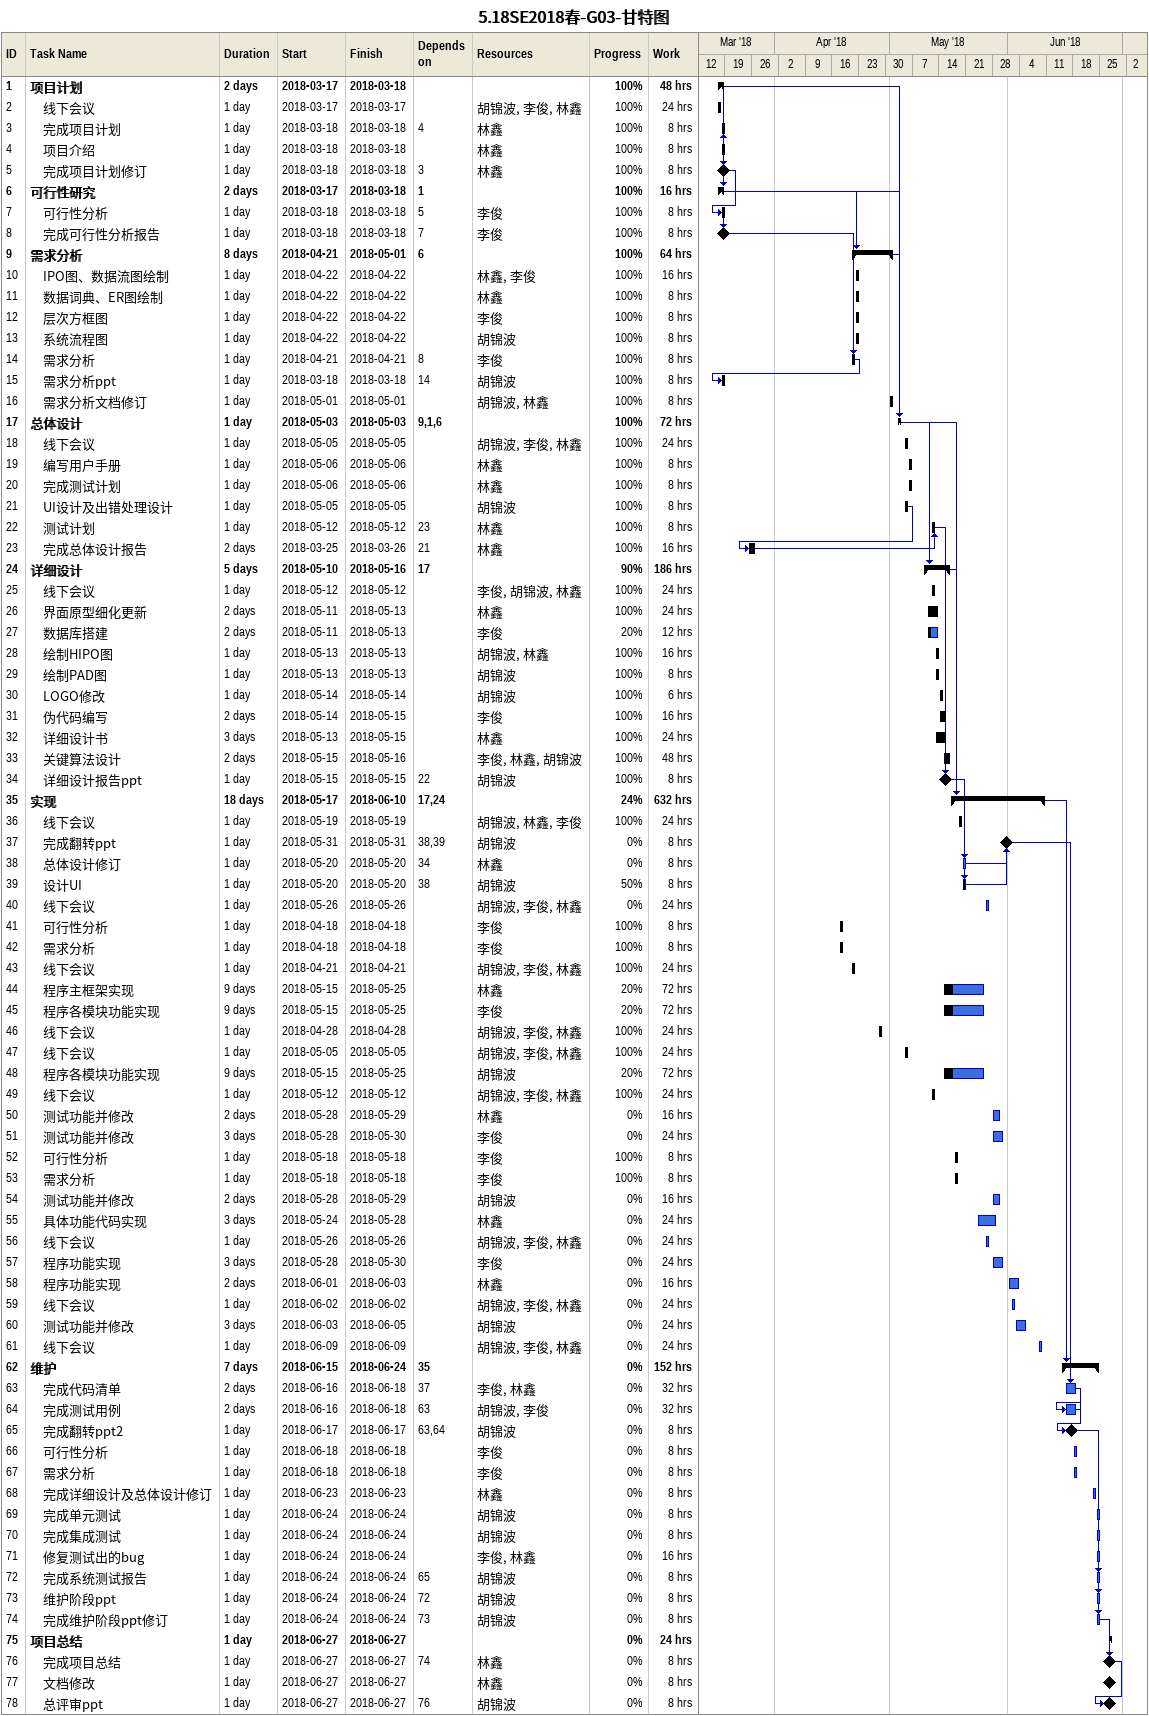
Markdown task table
5.18SE2018春-G03-甘特图

| ID | Level | Task | Duration | Start | Finish | Predecessors | Resources | % complete | Work (h) |
|---|---|---|---|---|---|---|---|---|---|
| 1 | 1 | **项目计划** | 2d | 2018-03-17 | 2018-03-18 |  |  | 100 | 48 |
| 2 | 2 | 线下会议 | 1d | 2018-03-17 | 2018-03-17 |  | 胡锦波, 李俊, 林鑫 | 100 | 24 |
| 3 | 2 | 完成项目计划 | 1d | 2018-03-18 | 2018-03-18 | 4 | 林鑫 | 100 | 8 |
| 4 | 2 | 项目介绍 | 1d | 2018-03-18 | 2018-03-18 |  | 林鑫 | 100 | 8 |
| 5 | 2 | 完成项目计划修订 | 1d | 2018-03-18 | 2018-03-18 | 3 | 林鑫 | 100 | 8 |
| 6 | 1 | **可行性研究** | 2d | 2018-03-17 | 2018-03-18 | 1 |  | 100 | 16 |
| 7 | 2 | 可行性分析 | 1d | 2018-03-18 | 2018-03-18 | 5 | 李俊 | 100 | 8 |
| 8 | 2 | 完成可行性分析报告 | 1d | 2018-03-18 | 2018-03-18 | 7 | 李俊 | 100 | 8 |
| 9 | 1 | **需求分析** | 8d | 2018-04-21 | 2018-05-01 | 6 |  | 100 | 64 |
| 10 | 2 | IPO图、数据流图绘制 | 1d | 2018-04-22 | 2018-04-22 |  | 林鑫, 李俊 | 100 | 16 |
| 11 | 2 | 数据词典、ER图绘制 | 1d | 2018-04-22 | 2018-04-22 |  | 林鑫 | 100 | 8 |
| 12 | 2 | 层次方框图 | 1d | 2018-04-22 | 2018-04-22 |  | 李俊 | 100 | 8 |
| 13 | 2 | 系统流程图 | 1d | 2018-04-22 | 2018-04-22 |  | 胡锦波 | 100 | 8 |
| 14 | 2 | 需求分析 | 1d | 2018-04-21 | 2018-04-21 | 8 | 李俊 | 100 | 8 |
| 15 | 2 | 需求分析ppt | 1d | 2018-03-18 | 2018-03-18 | 14 | 胡锦波 | 100 | 8 |
| 16 | 2 | 需求分析文档修订 | 1d | 2018-05-01 | 2018-05-01 |  | 胡锦波, 林鑫 | 100 | 8 |
| 17 | 1 | **总体设计** | 1d | 2018-05-03 | 2018-05-03 | 9, 1, 6 |  | 100 | 72 |
| 18 | 2 | 线下会议 | 1d | 2018-05-05 | 2018-05-05 |  | 胡锦波, 李俊, 林鑫 | 100 | 24 |
| 19 | 2 | 编写用户手册 | 1d | 2018-05-06 | 2018-05-06 |  | 林鑫 | 100 | 8 |
| 20 | 2 | 完成测试计划 | 1d | 2018-05-06 | 2018-05-06 |  | 林鑫 | 100 | 8 |
| 21 | 2 | UI设计及出错处理设计 | 1d | 2018-05-05 | 2018-05-05 |  | 胡锦波 | 100 | 8 |
| 22 | 2 | 测试计划 | 1d | 2018-05-12 | 2018-05-12 | 23 | 林鑫 | 100 | 8 |
| 23 | 2 | 完成总体设计报告 | 2d | 2018-03-25 | 2018-03-26 | 21 | 林鑫 | 100 | 16 |
| 24 | 1 | **详细设计** | 5d | 2018-05-10 | 2018-05-16 | 17 |  | 90 | 186 |
| 25 | 2 | 线下会议 | 1d | 2018-05-12 | 2018-05-12 |  | 李俊, 胡锦波, 林鑫 | 100 | 24 |
| 26 | 2 | 界面原型细化更新 | 2d | 2018-05-11 | 2018-05-13 |  | 林鑫 | 100 | 24 |
| 27 | 2 | 数据库搭建 | 2d | 2018-05-11 | 2018-05-13 |  | 李俊 | 20 | 12 |
| 28 | 2 | 绘制HIPO图 | 1d | 2018-05-13 | 2018-05-13 |  | 胡锦波, 林鑫 | 100 | 16 |
| 29 | 2 | 绘制PAD图 | 1d | 2018-05-13 | 2018-05-13 |  | 胡锦波 | 100 | 8 |
| 30 | 2 | LOGO修改 | 1d | 2018-05-14 | 2018-05-14 |  | 胡锦波 | 100 | 6 |
| 31 | 2 | 伪代码编写 | 2d | 2018-05-14 | 2018-05-15 |  | 李俊 | 100 | 16 |
| 32 | 2 | 详细设计书 | 3d | 2018-05-13 | 2018-05-15 |  | 林鑫 | 100 | 24 |
| 33 | 2 | 关键算法设计 | 2d | 2018-05-15 | 2018-05-16 |  | 李俊, 林鑫, 胡锦波 | 100 | 48 |
| 34 | 2 | 详细设计报告ppt | 1d | 2018-05-15 | 2018-05-15 | 22 | 胡锦波 | 100 | 8 |
| 35 | 1 | **实现** | 18d | 2018-05-17 | 2018-06-10 | 17, 24 |  | 24 | 632 |
| 36 | 2 | 线下会议 | 1d | 2018-05-19 | 2018-05-19 |  | 胡锦波, 林鑫, 李俊 | 100 | 24 |
| 37 | 2 | 完成翻转ppt | 1d | 2018-05-31 | 2018-05-31 | 38, 39 | 胡锦波 | 0 | 8 |
| 38 | 2 | 总体设计修订 | 1d | 2018-05-20 | 2018-05-20 | 34 | 林鑫 | 0 | 8 |
| 39 | 2 | 设计UI | 1d | 2018-05-20 | 2018-05-20 | 38 | 胡锦波 | 50 | 8 |
| 40 | 2 | 线下会议 | 1d | 2018-05-26 | 2018-05-26 |  | 胡锦波, 李俊, 林鑫 | 0 | 24 |
| 41 | 2 | 可行性分析 | 1d | 2018-04-18 | 2018-04-18 |  | 李俊 | 100 | 8 |
| 42 | 2 | 需求分析 | 1d | 2018-04-18 | 2018-04-18 |  | 李俊 | 100 | 8 |
| 43 | 2 | 线下会议 | 1d | 2018-04-21 | 2018-04-21 |  | 胡锦波, 李俊, 林鑫 | 100 | 24 |
| 44 | 2 | 程序主框架实现 | 9d | 2018-05-15 | 2018-05-25 |  | 林鑫 | 20 | 72 |
| 45 | 2 | 程序各模块功能实现 | 9d | 2018-05-15 | 2018-05-25 |  | 李俊 | 20 | 72 |
| 46 | 2 | 线下会议 | 1d | 2018-04-28 | 2018-04-28 |  | 胡锦波, 李俊, 林鑫 | 100 | 24 |
| 47 | 2 | 线下会议 | 1d | 2018-05-05 | 2018-05-05 |  | 胡锦波, 李俊, 林鑫 | 100 | 24 |
| 48 | 2 | 程序各模块功能实现 | 9d | 2018-05-15 | 2018-05-25 |  | 胡锦波 | 20 | 72 |
| 49 | 2 | 线下会议 | 1d | 2018-05-12 | 2018-05-12 |  | 胡锦波, 李俊, 林鑫 | 100 | 24 |
| 50 | 2 | 测试功能并修改 | 2d | 2018-05-28 | 2018-05-29 |  | 林鑫 | 0 | 16 |
| 51 | 2 | 测试功能并修改 | 3d | 2018-05-28 | 2018-05-30 |  | 李俊 | 0 | 24 |
| 52 | 2 | 可行性分析 | 1d | 2018-05-18 | 2018-05-18 |  | 李俊 | 100 | 8 |
| 53 | 2 | 需求分析 | 1d | 2018-05-18 | 2018-05-18 |  | 李俊 | 100 | 8 |
| 54 | 2 | 测试功能并修改 | 2d | 2018-05-28 | 2018-05-29 |  | 胡锦波 | 0 | 16 |
| 55 | 2 | 具体功能代码实现 | 3d | 2018-05-24 | 2018-05-28 |  | 林鑫 | 0 | 24 |
| 56 | 2 | 线下会议 | 1d | 2018-05-26 | 2018-05-26 |  | 胡锦波, 李俊, 林鑫 | 0 | 24 |
| 57 | 2 | 程序功能实现 | 3d | 2018-05-28 | 2018-05-30 |  | 李俊 | 0 | 24 |
| 58 | 2 | 程序功能实现 | 2d | 2018-06-01 | 2018-06-03 |  | 林鑫 | 0 | 16 |
| 59 | 2 | 线下会议 | 1d | 2018-06-02 | 2018-06-02 |  | 胡锦波, 李俊, 林鑫 | 0 | 24 |
| 60 | 2 | 测试功能并修改 | 3d | 2018-06-03 | 2018-06-05 |  | 胡锦波 | 0 | 24 |
| 61 | 2 | 线下会议 | 1d | 2018-06-09 | 2018-06-09 |  | 胡锦波, 李俊, 林鑫 | 0 | 24 |
| 62 | 1 | **维护** | 7d | 2018-06-15 | 2018-06-24 | 35 |  | 0 | 152 |
| 63 | 2 | 完成代码清单 | 2d | 2018-06-16 | 2018-06-18 | 37 | 李俊, 林鑫 | 0 | 32 |
| 64 | 2 | 完成测试用例 | 2d | 2018-06-16 | 2018-06-18 | 63 | 胡锦波, 李俊 | 0 | 32 |
| 65 | 2 | 完成翻转ppt2 | 1d | 2018-06-17 | 2018-06-17 | 63, 64 | 胡锦波 | 0 | 8 |
| 66 | 2 | 可行性分析 | 1d | 2018-06-18 | 2018-06-18 |  | 李俊 | 0 | 8 |
| 67 | 2 | 需求分析 | 1d | 2018-06-18 | 2018-06-18 |  | 李俊 | 0 | 8 |
| 68 | 2 | 完成详细设计及总体设计修订 | 1d | 2018-06-23 | 2018-06-23 |  | 林鑫 | 0 | 8 |
| 69 | 2 | 完成单元测试 | 1d | 2018-06-24 | 2018-06-24 |  | 胡锦波 | 0 | 8 |
| 70 | 2 | 完成集成测试 | 1d | 2018-06-24 | 2018-06-24 |  | 胡锦波 | 0 | 8 |
| 71 | 2 | 修复测试出的bug | 1d | 2018-06-24 | 2018-06-24 |  | 李俊, 林鑫 | 0 | 16 |
| 72 | 2 | 完成系统测试报告 | 1d | 2018-06-24 | 2018-06-24 | 65 | 胡锦波 | 0 | 8 |
| 73 | 2 | 维护阶段ppt | 1d | 2018-06-24 | 2018-06-24 | 72 | 胡锦波 | 0 | 8 |
| 74 | 2 | 完成维护阶段ppt修订 | 1d | 2018-06-24 | 2018-06-24 | 73 | 胡锦波 | 0 | 8 |
| 75 | 1 | **项目总结** | 1d | 2018-06-27 | 2018-06-27 |  |  | 0 | 24 |
| 76 | 2 | 完成项目总结 | 1d | 2018-06-27 | 2018-06-27 | 74 | 林鑫 | 0 | 8 |
| 77 | 2 | 文档修改 | 1d | 2018-06-27 | 2018-06-27 |  | 林鑫 | 0 | 8 |
| 78 | 2 | 总评审ppt | 1d | 2018-06-27 | 2018-06-27 | 76 | 胡锦波 | 0 | 8 |
